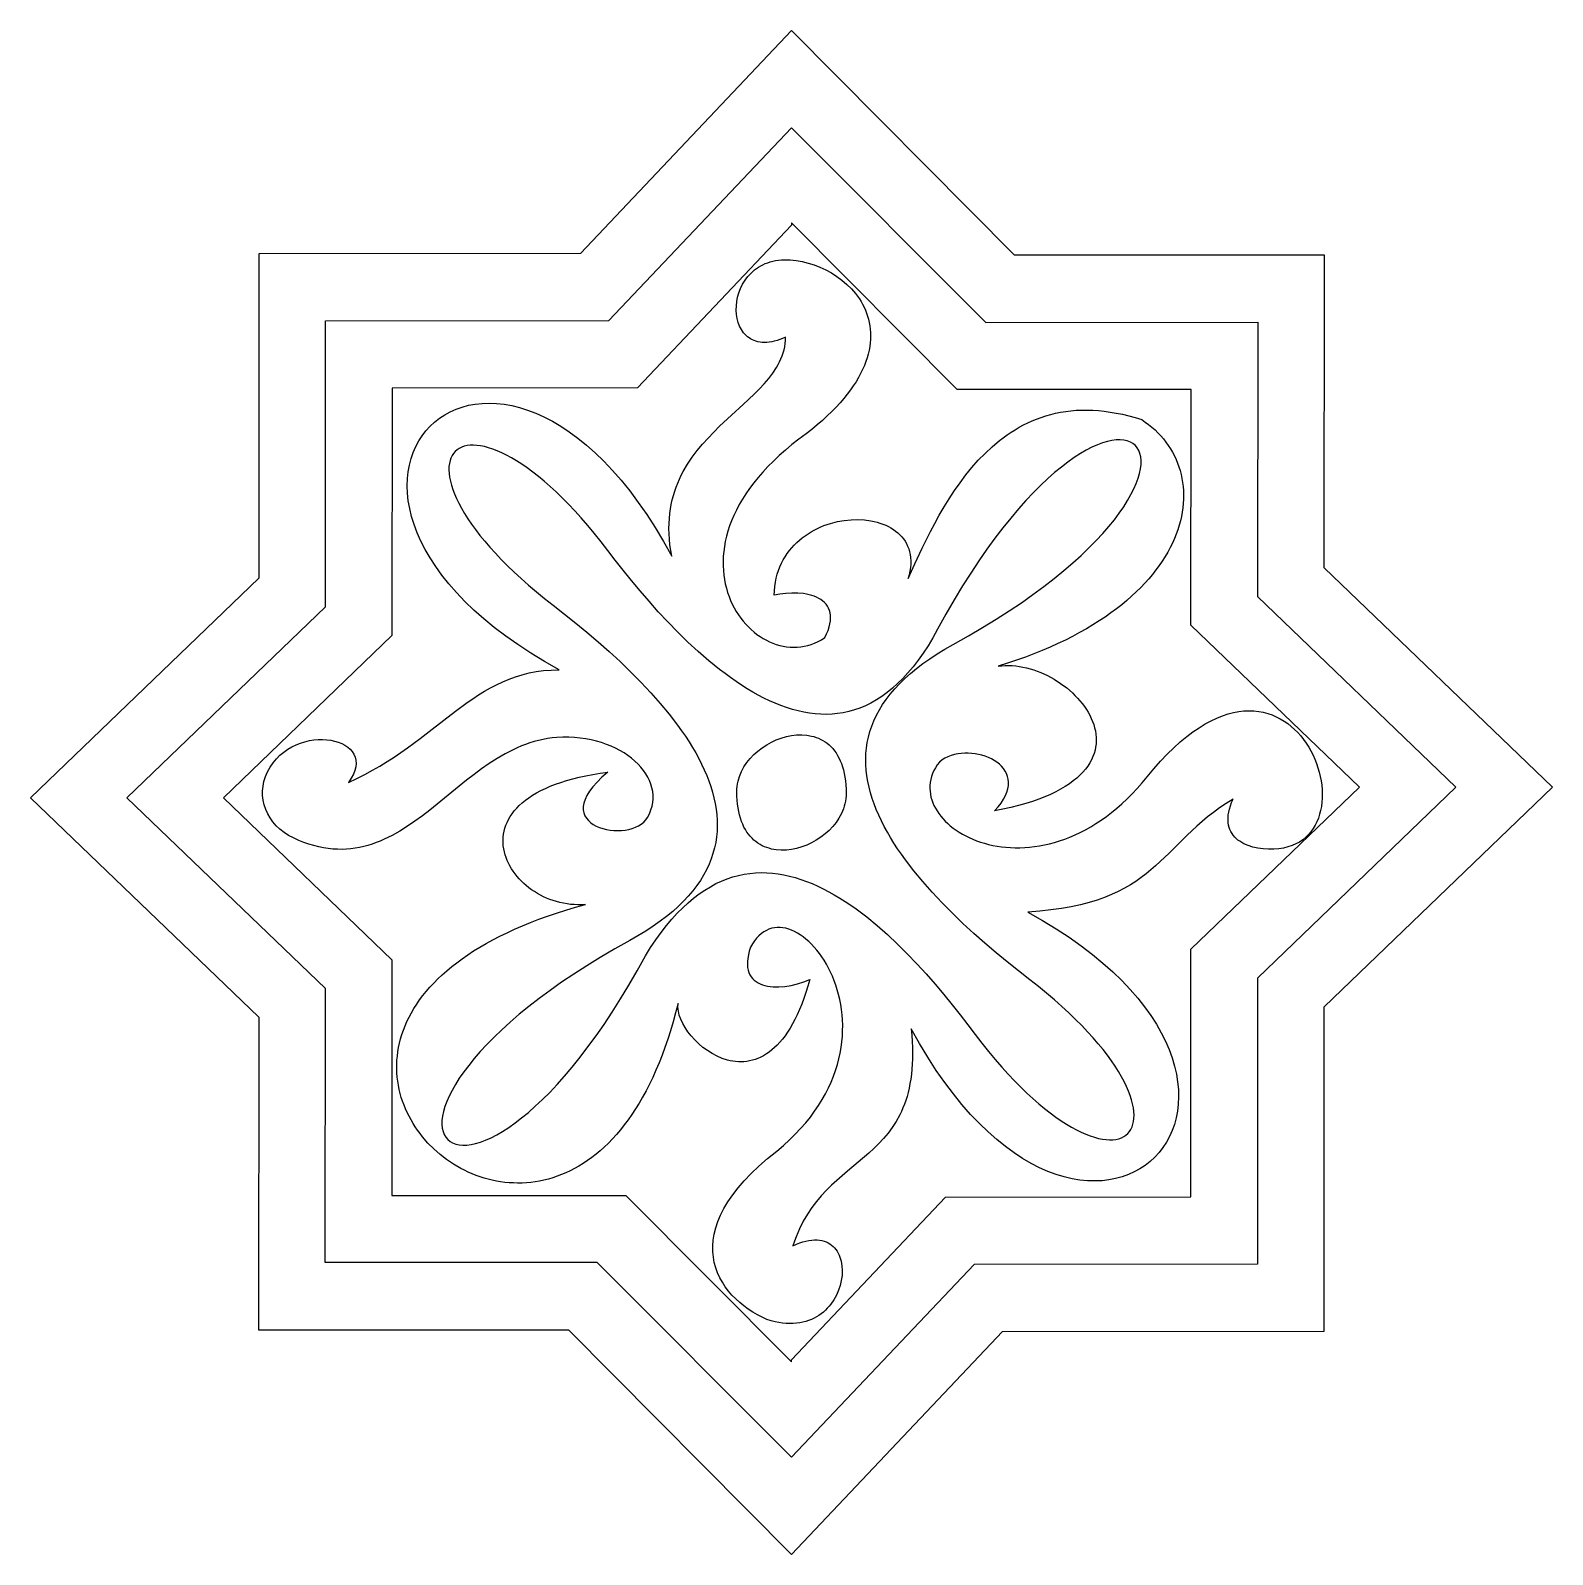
# Model space of a CAD drawing. Extents: x 1153 to 1359, y 576 to 598.
# Drawn here: x 1152.78 to 1174.74, y 575.87 to 597.87 of the extents above; entities that cross this region are included whole.
import ezdxf

# ---------------------------------------------------------------- set-up
doc = ezdxf.new("R2010")
doc.units = 0
doc.layers.add('LAYER_1', color=18, linetype='CONTINUOUS')

msp = doc.modelspace()

# ---------------------------------------------------------------- linework, layer by layer
at = {"layer": 'LAYER_1'}
for points in [[(1152.776, 586.794), (1156.07, 583.625), (1156.068, 579.112), (1160.543, 579.112), (1163.759, 575.869), (1166.805, 579.088), (1171.445, 579.093), (1171.447, 583.774), (1174.741, 586.944), (1171.448, 590.113), (1171.45, 594.626), (1166.975, 594.625), (1163.759, 597.869), (1160.713, 594.65), (1156.073, 594.644), (1156.071, 589.963)], [(1157.032, 584.04), (1154.169, 586.794), (1157.032, 589.548), (1157.034, 593.676), (1161.125, 593.68), (1163.759, 596.464), (1166.563, 593.655), (1170.488, 593.656), (1170.486, 589.698), (1173.348, 586.944), (1170.486, 584.189), (1170.484, 580.062), (1166.393, 580.057), (1163.759, 577.273), (1160.955, 580.082), (1157.03, 580.082)], [(1155.562, 586.794), (1157.993, 584.455), (1157.992, 581.052), (1161.366, 581.052), (1163.759, 578.648), (1163.759, 578.678), (1165.981, 581.026), (1169.523, 581.03), (1169.524, 584.605), (1171.956, 586.944), (1169.524, 589.283), (1169.526, 592.686), (1166.152, 592.685), (1163.759, 595.09), (1163.759, 595.059), (1161.537, 592.711), (1157.995, 592.707), (1157.993, 589.133)], [(1157.365, 587.015), (1157.485, 587.071), (1157.6, 587.129), (1157.711, 587.189), (1157.818, 587.251), (1157.922, 587.315), (1158.023, 587.38), (1158.12, 587.446), (1158.215, 587.513), (1158.398, 587.649), (1158.573, 587.784), (1158.91, 588.045), (1159.076, 588.166), (1159.16, 588.223), (1159.244, 588.278), (1159.329, 588.33), (1159.415, 588.379), (1159.503, 588.425), (1159.592, 588.467), (1159.684, 588.505), (1159.777, 588.539), (1159.874, 588.569), (1159.973, 588.594), (1160.075, 588.613), (1160.181, 588.628), (1160.291, 588.637), (1160.404, 588.64), (1160.194, 588.76), (1159.996, 588.881), (1159.809, 589.003), (1159.634, 589.127), (1159.47, 589.251), (1159.318, 589.377), (1159.176, 589.502), (1159.045, 589.628), (1158.925, 589.754), (1158.815, 589.88), (1158.715, 590.006), (1158.624, 590.13), (1158.544, 590.254), (1158.472, 590.377), (1158.41, 590.499), (1158.357, 590.619), (1158.312, 590.737), (1158.277, 590.854), (1158.249, 590.968), (1158.229, 591.08), (1158.218, 591.189), (1158.213, 591.296), (1158.217, 591.399), (1158.227, 591.499), (1158.245, 591.596), (1158.269, 591.689), (1158.3, 591.778), (1158.337, 591.863), (1158.38, 591.943), (1158.429, 592.019), (1158.484, 592.09), (1158.544, 592.156), (1158.609, 592.216), (1158.68, 592.272), (1158.755, 592.321), (1158.835, 592.365), (1158.919, 592.402), (1159.007, 592.433), (1159.099, 592.458), (1159.195, 592.475), (1159.294, 592.486), (1159.397, 592.489), (1159.502, 592.485), (1159.611, 592.473), (1159.722, 592.453), (1159.835, 592.426), (1159.95, 592.389), (1160.068, 592.344), (1160.187, 592.291), (1160.308, 592.228), (1160.429, 592.156), (1160.552, 592.075), (1160.676, 591.984), (1160.801, 591.883), (1160.925, 591.772), (1161.05, 591.65), (1161.175, 591.518), (1161.3, 591.375), (1161.424, 591.222), (1161.548, 591.057), (1161.67, 590.88), (1161.792, 590.692), (1161.912, 590.492), (1162.03, 590.28), (1162.016, 590.363), (1162.005, 590.445), (1161.997, 590.525), (1161.992, 590.602), (1161.991, 590.678), (1161.992, 590.752), (1161.996, 590.824), (1162.003, 590.894), (1162.012, 590.962), (1162.024, 591.028), (1162.038, 591.093), (1162.055, 591.156), (1162.073, 591.218), (1162.094, 591.278), (1162.117, 591.336), (1162.142, 591.394), (1162.169, 591.449), (1162.197, 591.504), (1162.259, 591.609), (1162.326, 591.709), (1162.399, 591.805), (1162.475, 591.898), (1162.555, 591.986), (1162.637, 592.072), (1162.722, 592.155), (1162.892, 592.314), (1163.061, 592.468), (1163.221, 592.618), (1163.296, 592.694), (1163.366, 592.77), (1163.432, 592.846), (1163.491, 592.924), (1163.543, 593.004), (1163.566, 593.045), (1163.588, 593.086), (1163.607, 593.128), (1163.624, 593.171), (1163.639, 593.214), (1163.651, 593.258), (1163.661, 593.303), (1163.668, 593.349), (1163.673, 593.395), (1163.674, 593.443), (1163.631, 593.424), (1163.59, 593.408), (1163.55, 593.394), (1163.511, 593.384), (1163.473, 593.375), (1163.437, 593.37), (1163.402, 593.366), (1163.368, 593.365), (1163.336, 593.367), (1163.305, 593.37), (1163.275, 593.375), (1163.246, 593.383), (1163.219, 593.392), (1163.194, 593.404), (1163.169, 593.417), (1163.146, 593.431), (1163.125, 593.448), (1163.104, 593.466), (1163.068, 593.506), (1163.036, 593.551), (1163.01, 593.6), (1162.99, 593.654), (1162.975, 593.711), (1162.965, 593.77), (1162.961, 593.831), (1162.963, 593.894), (1162.97, 593.957), (1162.982, 594.021), (1163, 594.083), (1163.024, 594.145), (1163.053, 594.205), (1163.088, 594.262), (1163.128, 594.316), (1163.175, 594.366), (1163.226, 594.412), (1163.284, 594.453), (1163.315, 594.471), (1163.347, 594.488), (1163.381, 594.503), (1163.416, 594.516), (1163.452, 594.528), (1163.49, 594.538), (1163.53, 594.546), (1163.571, 594.552), (1163.613, 594.556), (1163.657, 594.558), (1163.741, 594.556), (1163.826, 594.548), (1163.913, 594.533), (1163.999, 594.512), (1164.085, 594.485), (1164.17, 594.452), (1164.254, 594.413), (1164.335, 594.369), (1164.413, 594.319), (1164.487, 594.264), (1164.558, 594.204), (1164.623, 594.139), (1164.684, 594.07), (1164.738, 593.995), (1164.762, 593.956), (1164.785, 593.916), (1164.806, 593.875), (1164.825, 593.833), (1164.842, 593.79), (1164.858, 593.746), (1164.871, 593.701), (1164.881, 593.654), (1164.89, 593.607), (1164.896, 593.559), (1164.9, 593.51), (1164.901, 593.461), (1164.899, 593.41), (1164.895, 593.358), (1164.888, 593.306), (1164.879, 593.252), (1164.866, 593.198), (1164.85, 593.144), (1164.832, 593.088), (1164.81, 593.032), (1164.785, 592.975), (1164.756, 592.917), (1164.725, 592.858), (1164.69, 592.799), (1164.651, 592.739), (1164.609, 592.679), (1164.563, 592.618), (1164.513, 592.557), (1164.459, 592.494), (1164.402, 592.432), (1164.34, 592.369), (1164.275, 592.305), (1164.205, 592.241), (1164.131, 592.176), (1164.053, 592.111), (1163.97, 592.045), (1163.864, 591.968), (1163.765, 591.89), (1163.67, 591.811), (1163.581, 591.732), (1163.497, 591.653), (1163.419, 591.574), (1163.345, 591.495), (1163.277, 591.416), (1163.213, 591.337), (1163.154, 591.258), (1163.1, 591.18), (1163.05, 591.102), (1163.005, 591.024), (1162.964, 590.946), (1162.927, 590.869), (1162.895, 590.792), (1162.866, 590.716), (1162.842, 590.641), (1162.821, 590.567), (1162.804, 590.493), (1162.791, 590.42), (1162.781, 590.349), (1162.775, 590.278), (1162.772, 590.208), (1162.772, 590.14), (1162.776, 590.073), (1162.782, 590.007), (1162.792, 589.942), (1162.804, 589.879), (1162.819, 589.817), (1162.837, 589.757), (1162.857, 589.699), (1162.88, 589.642), (1162.905, 589.587), (1162.932, 589.534), (1162.961, 589.483), (1162.993, 589.434), (1163.026, 589.387), (1163.061, 589.342), (1163.098, 589.299), (1163.137, 589.258), (1163.177, 589.22), (1163.218, 589.184), (1163.261, 589.151), (1163.305, 589.12), (1163.35, 589.092), (1163.396, 589.066), (1163.443, 589.043), (1163.491, 589.023), (1163.54, 589.006), (1163.589, 588.992), (1163.639, 588.98), (1163.689, 588.972), (1163.739, 588.967), (1163.79, 588.965), (1163.841, 588.967), (1163.892, 588.971), (1163.942, 588.979), (1163.993, 588.991), (1164.043, 589.006), (1164.093, 589.025), (1164.142, 589.047), (1164.191, 589.074), (1164.239, 589.104), (1164.265, 589.158), (1164.287, 589.209), (1164.303, 589.258), (1164.314, 589.305), (1164.321, 589.348), (1164.324, 589.389), (1164.322, 589.428), (1164.317, 589.464), (1164.307, 589.498), (1164.294, 589.529), (1164.278, 589.558), (1164.259, 589.585), (1164.236, 589.61), (1164.211, 589.632), (1164.183, 589.653), (1164.153, 589.671), (1164.121, 589.687), (1164.087, 589.701), (1164.051, 589.714), (1164.013, 589.724), (1163.974, 589.732), (1163.934, 589.739), (1163.85, 589.747), (1163.764, 589.748), (1163.678, 589.743), (1163.592, 589.733), (1163.508, 589.716), (1163.512, 589.781), (1163.518, 589.843), (1163.527, 589.904), (1163.539, 589.963), (1163.554, 590.019), (1163.572, 590.074), (1163.592, 590.127), (1163.615, 590.177), (1163.64, 590.226), (1163.667, 590.273), (1163.697, 590.318), (1163.729, 590.36), (1163.762, 590.401), (1163.798, 590.44), (1163.835, 590.477), (1163.873, 590.512), (1163.913, 590.545), (1163.955, 590.576), (1163.998, 590.605), (1164.042, 590.632), (1164.087, 590.657), (1164.133, 590.68), (1164.18, 590.702), (1164.227, 590.721), (1164.324, 590.754), (1164.422, 590.779), (1164.521, 590.797), (1164.619, 590.807), (1164.717, 590.81), (1164.812, 590.804), (1164.905, 590.792), (1164.95, 590.783), (1164.994, 590.772), (1165.036, 590.759), (1165.078, 590.744), (1165.118, 590.728), (1165.157, 590.709), (1165.193, 590.689), (1165.229, 590.667), (1165.262, 590.643), (1165.294, 590.617), (1165.323, 590.59), (1165.35, 590.56), (1165.375, 590.529), (1165.398, 590.496), (1165.418, 590.461), (1165.435, 590.424), (1165.45, 590.385), (1165.462, 590.345), (1165.471, 590.303), (1165.477, 590.259), (1165.48, 590.213), (1165.48, 590.165), (1165.476, 590.116), (1165.468, 590.065), (1165.458, 590.012), (1165.443, 589.957), (1165.54, 590.171), (1165.646, 590.398), (1165.763, 590.634), (1165.826, 590.753), (1165.892, 590.872), (1165.961, 590.991), (1166.034, 591.109), (1166.111, 591.226), (1166.191, 591.34), (1166.275, 591.452), (1166.363, 591.56), (1166.455, 591.664), (1166.552, 591.764), (1166.653, 591.859), (1166.759, 591.948), (1166.814, 591.99), (1166.87, 592.03), (1166.927, 592.069), (1166.985, 592.106), (1167.045, 592.141), (1167.106, 592.174), (1167.168, 592.205), (1167.232, 592.233), (1167.297, 592.26), (1167.363, 592.284), (1167.431, 592.307), (1167.5, 592.326), (1167.571, 592.343), (1167.643, 592.358), (1167.716, 592.37), (1167.791, 592.379), (1167.867, 592.386), (1167.945, 592.389), (1168.025, 592.39), (1168.106, 592.387), (1168.189, 592.382), (1168.273, 592.373), (1168.359, 592.361), (1168.446, 592.346), (1168.535, 592.328), (1168.626, 592.306), (1168.719, 592.28), (1168.813, 592.251), (1168.864, 592.216), (1168.913, 592.18), (1168.96, 592.142), (1169.005, 592.102), (1169.047, 592.06), (1169.088, 592.017), (1169.126, 591.973), (1169.162, 591.927), (1169.196, 591.88), (1169.228, 591.831), (1169.257, 591.781), (1169.284, 591.73), (1169.308, 591.678), (1169.33, 591.625), (1169.35, 591.57), (1169.367, 591.515), (1169.382, 591.458), (1169.394, 591.401), (1169.403, 591.343), (1169.411, 591.284), (1169.415, 591.224), (1169.417, 591.164), (1169.416, 591.103), (1169.413, 591.041), (1169.406, 590.979), (1169.397, 590.916), (1169.386, 590.853), (1169.371, 590.79), (1169.354, 590.726), (1169.334, 590.662), (1169.31, 590.597), (1169.284, 590.533), (1169.255, 590.468), (1169.223, 590.403), (1169.189, 590.339), (1169.151, 590.274), (1169.11, 590.21), (1169.065, 590.145), (1169.018, 590.081), (1168.968, 590.017), (1168.914, 589.953), (1168.858, 589.89), (1168.798, 589.827), (1168.734, 589.765), (1168.668, 589.703), (1168.598, 589.641), (1168.525, 589.58), (1168.448, 589.52), (1168.369, 589.461), (1168.285, 589.402), (1168.198, 589.345), (1168.108, 589.288), (1168.014, 589.232), (1167.917, 589.177), (1167.816, 589.123), (1167.711, 589.07), (1167.603, 589.018), (1167.492, 588.968), (1167.376, 588.918), (1167.257, 588.87), (1167.134, 588.824), (1167.007, 588.778), (1166.877, 588.735), (1166.742, 588.692), (1166.792, 588.698), (1166.842, 588.702), (1166.893, 588.702), (1166.944, 588.701), (1166.996, 588.696), (1167.047, 588.689), (1167.099, 588.68), (1167.151, 588.669), (1167.202, 588.655), (1167.254, 588.639), (1167.305, 588.621), (1167.355, 588.601), (1167.454, 588.556), (1167.55, 588.503), (1167.643, 588.444), (1167.73, 588.378), (1167.812, 588.308), (1167.85, 588.271), (1167.887, 588.232), (1167.921, 588.193), (1167.954, 588.153), (1167.985, 588.111), (1168.014, 588.069), (1168.04, 588.026), (1168.064, 587.983), (1168.085, 587.939), (1168.104, 587.894), (1168.12, 587.849), (1168.134, 587.803), (1168.144, 587.757), (1168.151, 587.711), (1168.155, 587.664), (1168.156, 587.618), (1168.154, 587.571), (1168.148, 587.525), (1168.139, 587.478), (1168.126, 587.432), (1168.109, 587.386), (1168.088, 587.34), (1168.063, 587.295), (1168.034, 587.25), (1168.001, 587.206), (1167.964, 587.162), (1167.922, 587.119), (1167.875, 587.076), (1167.824, 587.035), (1167.769, 586.994), (1167.708, 586.955), (1167.642, 586.916), (1167.572, 586.879), (1167.496, 586.842), (1167.415, 586.807), (1167.328, 586.774), (1167.236, 586.741), (1167.139, 586.711), (1167.035, 586.681), (1166.926, 586.654), (1166.811, 586.628), (1166.69, 586.603), (1166.741, 586.661), (1166.784, 586.716), (1166.82, 586.771), (1166.848, 586.823), (1166.868, 586.874), (1166.882, 586.924), (1166.89, 586.971), (1166.891, 587.017), (1166.887, 587.06), (1166.877, 587.102), (1166.862, 587.141), (1166.843, 587.179), (1166.819, 587.214), (1166.79, 587.247), (1166.759, 587.277), (1166.723, 587.305), (1166.685, 587.331), (1166.644, 587.354), (1166.6, 587.374), (1166.555, 587.392), (1166.508, 587.407), (1166.459, 587.418), (1166.41, 587.427), (1166.359, 587.433), (1166.309, 587.436), (1166.258, 587.436), (1166.208, 587.433), (1166.158, 587.426), (1166.109, 587.416), (1166.062, 587.402), (1166.017, 587.385), (1165.973, 587.365), (1165.932, 587.339), (1165.895, 587.307), (1165.863, 587.27), (1165.835, 587.227), (1165.813, 587.185), (1165.795, 587.143), (1165.78, 587.1), (1165.769, 587.058), (1165.761, 587.015), (1165.757, 586.972), (1165.756, 586.93), (1165.758, 586.887), (1165.763, 586.845), (1165.772, 586.803), (1165.783, 586.762), (1165.798, 586.721), (1165.815, 586.681), (1165.836, 586.641), (1165.859, 586.602), (1165.885, 586.564), (1165.913, 586.527), (1165.944, 586.491), (1165.977, 586.455), (1166.013, 586.421), (1166.051, 586.388), (1166.091, 586.356), (1166.134, 586.325), (1166.179, 586.296), (1166.225, 586.268), (1166.274, 586.242), (1166.325, 586.217), (1166.377, 586.194), (1166.431, 586.173), (1166.487, 586.153), (1166.545, 586.136), (1166.604, 586.12), (1166.664, 586.106), (1166.726, 586.095), (1166.789, 586.086), (1166.854, 586.078), (1166.92, 586.074), (1166.987, 586.071), (1167.055, 586.071), (1167.124, 586.074), (1167.193, 586.079), (1167.264, 586.087), (1167.336, 586.098), (1167.408, 586.112), (1167.481, 586.128), (1167.554, 586.148), (1167.628, 586.17), (1167.702, 586.196), (1167.777, 586.225), (1167.852, 586.257), (1167.927, 586.292), (1168.002, 586.331), (1168.077, 586.374), (1168.153, 586.42), (1168.228, 586.47), (1168.303, 586.523), (1168.378, 586.58), (1168.453, 586.641), (1168.527, 586.706), (1168.601, 586.775), (1168.674, 586.848), (1168.747, 586.926), (1168.819, 587.007), (1168.89, 587.093), (1168.989, 587.211), (1169.086, 587.321), (1169.182, 587.422), (1169.277, 587.514), (1169.37, 587.599), (1169.462, 587.675), (1169.552, 587.743), (1169.641, 587.804), (1169.728, 587.858), (1169.813, 587.904), (1169.897, 587.944), (1169.979, 587.977), (1170.06, 588.003), (1170.138, 588.024), (1170.215, 588.038), (1170.289, 588.046), (1170.362, 588.049), (1170.433, 588.047), (1170.502, 588.04), (1170.568, 588.027), (1170.633, 588.01), (1170.695, 587.989), (1170.755, 587.963), (1170.813, 587.934), (1170.869, 587.9), (1170.922, 587.864), (1170.972, 587.823), (1171.02, 587.78), (1171.066, 587.734), (1171.109, 587.685), (1171.15, 587.634), (1171.188, 587.581), (1171.223, 587.525), (1171.255, 587.468), (1171.285, 587.409), (1171.312, 587.35), (1171.335, 587.289), (1171.356, 587.227), (1171.374, 587.164), (1171.389, 587.101), (1171.401, 587.038), (1171.41, 586.975), (1171.416, 586.912), (1171.418, 586.85), (1171.417, 586.789), (1171.413, 586.728), (1171.406, 586.668), (1171.395, 586.61), (1171.381, 586.554), (1171.363, 586.499), (1171.341, 586.447), (1171.317, 586.396), (1171.288, 586.348), (1171.256, 586.303), (1171.22, 586.261), (1171.18, 586.222), (1171.137, 586.186), (1171.089, 586.154), (1171.038, 586.126), (1170.983, 586.102), (1170.924, 586.082), (1170.86, 586.067), (1170.793, 586.056), (1170.722, 586.051), (1170.644, 586.05), (1170.566, 586.054), (1170.491, 586.065), (1170.419, 586.081), (1170.35, 586.102), (1170.287, 586.13), (1170.257, 586.146), (1170.229, 586.164), (1170.202, 586.183), (1170.178, 586.204), (1170.155, 586.226), (1170.135, 586.251), (1170.116, 586.276), (1170.1, 586.304), (1170.087, 586.333), (1170.076, 586.364), (1170.067, 586.396), (1170.062, 586.431), (1170.059, 586.467), (1170.059, 586.505), (1170.063, 586.545), (1170.07, 586.586), (1170.08, 586.63), (1170.094, 586.675), (1170.111, 586.722), (1170.132, 586.771), (1170.031, 586.708), (1169.937, 586.645), (1169.848, 586.581), (1169.764, 586.516), (1169.684, 586.45), (1169.609, 586.385), (1169.468, 586.253), (1169.207, 585.995), (1169.079, 585.871), (1169.014, 585.811), (1168.947, 585.752), (1168.877, 585.695), (1168.805, 585.64), (1168.729, 585.586), (1168.649, 585.535), (1168.564, 585.486), (1168.475, 585.439), (1168.379, 585.395), (1168.277, 585.354), (1168.169, 585.315), (1168.053, 585.28), (1167.929, 585.248), (1167.796, 585.219), (1167.655, 585.194), (1167.503, 585.173), (1167.342, 585.156), (1167.169, 585.143), (1167.379, 585.023), (1167.578, 584.902), (1167.764, 584.779), (1167.939, 584.656), (1168.102, 584.531), (1168.254, 584.405), (1168.395, 584.279), (1168.526, 584.153), (1168.646, 584.026), (1168.755, 583.9), (1168.855, 583.774), (1168.944, 583.648), (1169.024, 583.524), (1169.094, 583.4), (1169.156, 583.278), (1169.208, 583.157), (1169.251, 583.037), (1169.286, 582.92), (1169.313, 582.805), (1169.331, 582.692), (1169.342, 582.582), (1169.345, 582.475), (1169.34, 582.37), (1169.329, 582.269), (1169.31, 582.172), (1169.284, 582.078), (1169.252, 581.988), (1169.214, 581.902), (1169.169, 581.82), (1169.119, 581.743), (1169.063, 581.671), (1169.002, 581.604), (1168.935, 581.543), (1168.863, 581.486), (1168.787, 581.436), (1168.706, 581.391), (1168.62, 581.353), (1168.531, 581.321), (1168.437, 581.295), (1168.34, 581.277), (1168.24, 581.265), (1168.136, 581.261), (1168.029, 581.264), (1167.92, 581.275), (1167.808, 581.294), (1167.694, 581.321), (1167.577, 581.356), (1167.459, 581.4), (1167.339, 581.453), (1167.217, 581.515), (1167.094, 581.586), (1166.971, 581.667), (1166.846, 581.757), (1166.721, 581.858), (1166.595, 581.968), (1166.47, 582.089), (1166.344, 582.221), (1166.219, 582.363), (1166.095, 582.517), (1165.971, 582.681), (1165.848, 582.858), (1165.726, 583.046), (1165.606, 583.246), (1165.487, 583.458), (1165.496, 583.365), (1165.501, 583.275), (1165.505, 583.189), (1165.506, 583.105), (1165.505, 583.025), (1165.502, 582.948), (1165.497, 582.873), (1165.489, 582.801), (1165.48, 582.732), (1165.469, 582.666), (1165.456, 582.601), (1165.442, 582.54), (1165.426, 582.48), (1165.408, 582.423), (1165.388, 582.368), (1165.367, 582.315), (1165.345, 582.264), (1165.321, 582.214), (1165.269, 582.121), (1165.213, 582.033), (1165.152, 581.951), (1165.087, 581.874), (1165.019, 581.801), (1164.948, 581.731), (1164.875, 581.663), (1164.723, 581.533), (1164.568, 581.404), (1164.413, 581.27), (1164.336, 581.2), (1164.262, 581.126), (1164.189, 581.048), (1164.119, 580.965), (1164.052, 580.877), (1163.988, 580.782), (1163.929, 580.681), (1163.874, 580.571), (1163.848, 580.513), (1163.824, 580.453), (1163.801, 580.391), (1163.779, 580.326), (1163.829, 580.348), (1163.877, 580.367), (1163.924, 580.382), (1163.968, 580.393), (1164.011, 580.402), (1164.051, 580.407), (1164.09, 580.41), (1164.127, 580.409), (1164.163, 580.406), (1164.196, 580.4), (1164.228, 580.392), (1164.258, 580.381), (1164.286, 580.367), (1164.312, 580.352), (1164.336, 580.335), (1164.359, 580.315), (1164.379, 580.294), (1164.398, 580.27), (1164.416, 580.246), (1164.431, 580.219), (1164.445, 580.192), (1164.457, 580.163), (1164.467, 580.132), (1164.475, 580.101), (1164.486, 580.036), (1164.491, 579.967), (1164.488, 579.897), (1164.478, 579.825), (1164.462, 579.754), (1164.438, 579.683), (1164.408, 579.613), (1164.371, 579.546), (1164.327, 579.482), (1164.302, 579.452), (1164.276, 579.423), (1164.248, 579.395), (1164.219, 579.369), (1164.188, 579.344), (1164.155, 579.32), (1164.12, 579.299), (1164.084, 579.279), (1164.046, 579.261), (1164.006, 579.246), (1163.965, 579.232), (1163.923, 579.221), (1163.878, 579.213), (1163.832, 579.207), (1163.784, 579.203), (1163.735, 579.202), (1163.684, 579.205), (1163.631, 579.21), (1163.577, 579.218), (1163.521, 579.229), (1163.464, 579.244), (1163.405, 579.263), (1163.335, 579.295), (1163.267, 579.33), (1163.2, 579.369), (1163.135, 579.412), (1163.072, 579.457), (1163.012, 579.506), (1162.954, 579.559), (1162.9, 579.614), (1162.85, 579.672), (1162.804, 579.734), (1162.762, 579.798), (1162.724, 579.865), (1162.692, 579.935), (1162.666, 580.007), (1162.645, 580.082), (1162.631, 580.16), (1162.623, 580.24), (1162.622, 580.323), (1162.628, 580.408), (1162.643, 580.495), (1162.665, 580.584), (1162.696, 580.676), (1162.735, 580.769), (1162.784, 580.865), (1162.842, 580.962), (1162.91, 581.061), (1162.989, 581.163), (1163.078, 581.265), (1163.178, 581.37), (1163.289, 581.476), (1163.413, 581.583), (1163.548, 581.692), (1163.642, 581.772), (1163.731, 581.853), (1163.814, 581.935), (1163.891, 582.017), (1163.964, 582.1), (1164.031, 582.183), (1164.093, 582.267), (1164.15, 582.351), (1164.202, 582.436), (1164.25, 582.52), (1164.293, 582.605), (1164.331, 582.689), (1164.365, 582.773), (1164.395, 582.857), (1164.421, 582.941), (1164.443, 583.024), (1164.461, 583.107), (1164.475, 583.188), (1164.486, 583.27), (1164.493, 583.35), (1164.497, 583.43), (1164.498, 583.508), (1164.495, 583.585), (1164.489, 583.661), (1164.481, 583.736), (1164.469, 583.81), (1164.455, 583.882), (1164.439, 583.952), (1164.42, 584.021), (1164.399, 584.087), (1164.375, 584.152), (1164.35, 584.216), (1164.323, 584.277), (1164.293, 584.335), (1164.262, 584.392), (1164.23, 584.446), (1164.196, 584.498), (1164.161, 584.547), (1164.124, 584.594), (1164.087, 584.638), (1164.048, 584.679), (1164.009, 584.718), (1163.968, 584.753), (1163.928, 584.785), (1163.886, 584.814), (1163.845, 584.84), (1163.803, 584.862), (1163.761, 584.881), (1163.719, 584.896), (1163.677, 584.908), (1163.635, 584.916), (1163.594, 584.92), (1163.553, 584.92), (1163.512, 584.916), (1163.473, 584.908), (1163.434, 584.895), (1163.396, 584.879), (1163.359, 584.858), (1163.324, 584.832), (1163.289, 584.802), (1163.256, 584.767), (1163.225, 584.728), (1163.195, 584.683), (1163.168, 584.634), (1163.149, 584.577), (1163.136, 584.524), (1163.127, 584.474), (1163.122, 584.427), (1163.122, 584.383), (1163.125, 584.342), (1163.133, 584.305), (1163.144, 584.27), (1163.158, 584.238), (1163.176, 584.21), (1163.197, 584.183), (1163.221, 584.16), (1163.247, 584.139), (1163.276, 584.121), (1163.307, 584.105), (1163.341, 584.092), (1163.376, 584.082), (1163.414, 584.073), (1163.453, 584.067), (1163.493, 584.063), (1163.535, 584.062), (1163.577, 584.062), (1163.665, 584.069), (1163.755, 584.083), (1163.845, 584.105), (1163.935, 584.134), (1164.022, 584.169), (1163.995, 584.072), (1163.966, 583.981), (1163.936, 583.894), (1163.906, 583.812), (1163.874, 583.735), (1163.842, 583.661), (1163.808, 583.592), (1163.774, 583.528), (1163.739, 583.467), (1163.703, 583.411), (1163.666, 583.358), (1163.629, 583.31), (1163.591, 583.265), (1163.553, 583.223), (1163.514, 583.186), (1163.475, 583.152), (1163.436, 583.121), (1163.396, 583.094), (1163.356, 583.069), (1163.316, 583.048), (1163.275, 583.03), (1163.235, 583.015), (1163.194, 583.003), (1163.153, 582.993), (1163.113, 582.986), (1163.072, 582.982), (1163.032, 582.98), (1162.992, 582.981), (1162.952, 582.984), (1162.912, 582.989), (1162.873, 582.996), (1162.834, 583.006), (1162.758, 583.03), (1162.684, 583.061), (1162.613, 583.099), (1162.545, 583.142), (1162.48, 583.189), (1162.42, 583.241), (1162.363, 583.296), (1162.312, 583.354), (1162.265, 583.414), (1162.225, 583.475), (1162.19, 583.536), (1162.161, 583.596), (1162.14, 583.656), (1162.126, 583.714), (1162.119, 583.769), (1162.119, 583.796), (1162.121, 583.821), (1162.086, 583.687), (1162.05, 583.557), (1162.013, 583.43), (1161.974, 583.308), (1161.933, 583.19), (1161.891, 583.076), (1161.848, 582.966), (1161.803, 582.859), (1161.756, 582.757), (1161.709, 582.658), (1161.66, 582.563), (1161.61, 582.472), (1161.559, 582.384), (1161.507, 582.3), (1161.454, 582.219), (1161.4, 582.142), (1161.345, 582.069), (1161.289, 581.998), (1161.232, 581.932), (1161.175, 581.868), (1161.116, 581.808), (1161.057, 581.751), (1160.998, 581.698), (1160.938, 581.647), (1160.877, 581.6), (1160.816, 581.556), (1160.754, 581.514), (1160.692, 581.476), (1160.629, 581.441), (1160.566, 581.408), (1160.503, 581.379), (1160.44, 581.352), (1160.377, 581.328), (1160.313, 581.307), (1160.25, 581.288), (1160.186, 581.273), (1160.123, 581.259), (1160.059, 581.249), (1159.996, 581.24), (1159.933, 581.235), (1159.87, 581.231), (1159.807, 581.23), (1159.745, 581.232), (1159.683, 581.235), (1159.621, 581.241), (1159.56, 581.249), (1159.5, 581.26), (1159.44, 581.272), (1159.381, 581.287), (1159.322, 581.303), (1159.264, 581.322), (1159.207, 581.342), (1159.15, 581.364), (1159.095, 581.389), (1159.04, 581.415), (1158.987, 581.442), (1158.882, 581.503), (1158.782, 581.57), (1158.687, 581.644), (1158.598, 581.723), (1158.513, 581.808), (1158.435, 581.898), (1158.398, 581.944), (1158.363, 581.992), (1158.33, 582.041), (1158.298, 582.091), (1158.268, 582.142), (1158.24, 582.195), (1158.214, 582.248), (1158.189, 582.302), (1158.167, 582.356), (1158.147, 582.412), (1158.128, 582.468), (1158.112, 582.525), (1158.098, 582.583), (1158.087, 582.642), (1158.077, 582.7), (1158.07, 582.76), (1158.065, 582.82), (1158.063, 582.88), (1158.063, 582.941), (1158.065, 583.003), (1158.071, 583.064), (1158.078, 583.126), (1158.089, 583.188), (1158.102, 583.25), (1158.118, 583.313), (1158.136, 583.375), (1158.158, 583.438), (1158.182, 583.501), (1158.21, 583.563), (1158.24, 583.626), (1158.273, 583.688), (1158.31, 583.75), (1158.35, 583.812), (1158.392, 583.874), (1158.438, 583.936), (1158.488, 583.997), (1158.54, 584.058), (1158.596, 584.118), (1158.656, 584.178), (1158.719, 584.237), (1158.785, 584.296), (1158.855, 584.355), (1158.929, 584.412), (1159.007, 584.469), (1159.088, 584.525), (1159.172, 584.581), (1159.261, 584.636), (1159.354, 584.689), (1159.45, 584.742), (1159.551, 584.794), (1159.655, 584.845), (1159.763, 584.895), (1159.876, 584.944), (1159.993, 584.992), (1160.114, 585.038), (1160.239, 585.084), (1160.369, 585.128), (1160.502, 585.171), (1160.641, 585.212), (1160.784, 585.252), (1160.73, 585.249), (1160.677, 585.248), (1160.624, 585.25), (1160.571, 585.254), (1160.52, 585.26), (1160.469, 585.269), (1160.418, 585.28), (1160.369, 585.293), (1160.32, 585.308), (1160.272, 585.325), (1160.225, 585.344), (1160.18, 585.365), (1160.135, 585.387), (1160.092, 585.412), (1160.05, 585.438), (1160.009, 585.465), (1159.97, 585.494), (1159.932, 585.524), (1159.896, 585.556), (1159.862, 585.589), (1159.829, 585.623), (1159.798, 585.658), (1159.77, 585.694), (1159.743, 585.731), (1159.718, 585.769), (1159.695, 585.808), (1159.674, 585.848), (1159.656, 585.888), (1159.64, 585.929), (1159.626, 585.97), (1159.615, 586.012), (1159.606, 586.054), (1159.6, 586.097), (1159.597, 586.139), (1159.596, 586.182), (1159.598, 586.225), (1159.604, 586.268), (1159.612, 586.311), (1159.623, 586.353), (1159.637, 586.396), (1159.655, 586.438), (1159.676, 586.48), (1159.7, 586.522), (1159.727, 586.562), (1159.758, 586.603), (1159.793, 586.642), (1159.831, 586.681), (1159.873, 586.72), (1159.919, 586.757), (1159.969, 586.793), (1160.022, 586.829), (1160.08, 586.863), (1160.141, 586.896), (1160.207, 586.928), (1160.277, 586.958), (1160.351, 586.987), (1160.43, 587.015), (1160.513, 587.041), (1160.601, 587.066), (1160.693, 587.089), (1160.79, 587.11), (1160.892, 587.129), (1160.998, 587.147), (1161.109, 587.162), (1161.024, 587.089), (1160.952, 587.018), (1160.892, 586.951), (1160.843, 586.888), (1160.806, 586.827), (1160.779, 586.77), (1160.762, 586.716), (1160.756, 586.69), (1160.753, 586.665), (1160.752, 586.641), (1160.754, 586.618), (1160.757, 586.596), (1160.762, 586.574), (1160.777, 586.534), (1160.799, 586.496), (1160.827, 586.463), (1160.861, 586.433), (1160.899, 586.406), (1160.942, 586.383), (1160.988, 586.363), (1161.037, 586.347), (1161.088, 586.334), (1161.141, 586.326), (1161.195, 586.32), (1161.249, 586.319), (1161.304, 586.321), (1161.357, 586.327), (1161.409, 586.336), (1161.459, 586.35), (1161.507, 586.367), (1161.551, 586.388), (1161.591, 586.412), (1161.627, 586.441), (1161.658, 586.474), (1161.683, 586.51), (1161.71, 586.563), (1161.731, 586.617), (1161.747, 586.67), (1161.757, 586.724), (1161.762, 586.778), (1161.761, 586.832), (1161.756, 586.885), (1161.745, 586.937), (1161.73, 586.989), (1161.71, 587.04), (1161.685, 587.091), (1161.656, 587.14), (1161.623, 587.187), (1161.585, 587.234), (1161.544, 587.279), (1161.499, 587.322), (1161.45, 587.363), (1161.398, 587.403), (1161.342, 587.44), (1161.283, 587.475), (1161.221, 587.507), (1161.155, 587.537), (1161.087, 587.564), (1161.017, 587.589), (1160.944, 587.61), (1160.868, 587.628), (1160.79, 587.643), (1160.71, 587.654), (1160.628, 587.662), (1160.544, 587.666), (1160.459, 587.666), (1160.371, 587.662), (1160.304, 587.656), (1160.238, 587.647), (1160.173, 587.635), (1160.109, 587.621), (1160.046, 587.604), (1159.984, 587.585), (1159.922, 587.563), (1159.861, 587.54), (1159.801, 587.514), (1159.742, 587.487), (1159.625, 587.426), (1159.51, 587.359), (1159.398, 587.287), (1159.287, 587.21), (1159.178, 587.129), (1159.07, 587.046), (1158.963, 586.96), (1158.751, 586.786), (1158.538, 586.616), (1158.432, 586.534), (1158.324, 586.455), (1158.216, 586.381), (1158.106, 586.312), (1157.994, 586.249), (1157.88, 586.193), (1157.823, 586.168), (1157.764, 586.145), (1157.705, 586.124), (1157.646, 586.105), (1157.586, 586.089), (1157.525, 586.075), (1157.463, 586.064), (1157.4, 586.056), (1157.337, 586.051), (1157.273, 586.048), (1157.208, 586.049), (1157.141, 586.053), (1157.074, 586.06), (1157.006, 586.07), (1156.937, 586.084), (1156.866, 586.102), (1156.795, 586.124), (1156.722, 586.149), (1156.648, 586.178), (1156.573, 586.212), (1156.502, 586.249), (1156.437, 586.291), (1156.377, 586.337), (1156.323, 586.388), (1156.276, 586.443), (1156.235, 586.501), (1156.2, 586.561), (1156.171, 586.624), (1156.149, 586.689), (1156.134, 586.756), (1156.127, 586.824), (1156.126, 586.892), (1156.132, 586.961), (1156.146, 587.029), (1156.167, 587.098), (1156.197, 587.165), (1156.235, 587.234), (1156.278, 587.297), (1156.326, 587.355), (1156.377, 587.406), (1156.432, 587.452), (1156.489, 587.493), (1156.549, 587.528), (1156.61, 587.558), (1156.673, 587.583), (1156.737, 587.602), (1156.801, 587.617), (1156.865, 587.627), (1156.928, 587.633), (1156.99, 587.634), (1157.051, 587.63), (1157.11, 587.623), (1157.166, 587.611), (1157.219, 587.595), (1157.268, 587.575), (1157.313, 587.551), (1157.354, 587.524), (1157.39, 587.493), (1157.42, 587.459), (1157.445, 587.421), (1157.463, 587.38), (1157.473, 587.336), (1157.477, 587.289), (1157.472, 587.24), (1157.459, 587.187), (1157.437, 587.132), (1157.406, 587.075)], [(1161.424, 584.731), (1161.207, 584.61), (1161, 584.488), (1160.804, 584.368), (1160.618, 584.248), (1160.441, 584.129), (1160.274, 584.011), (1160.117, 583.895), (1159.969, 583.78), (1159.83, 583.667), (1159.7, 583.555), (1159.579, 583.445), (1159.466, 583.337), (1159.362, 583.232), (1159.267, 583.129), (1159.179, 583.028), (1159.1, 582.93), (1159.029, 582.835), (1158.965, 582.743), (1158.909, 582.654), (1158.86, 582.569), (1158.819, 582.487), (1158.785, 582.408), (1158.757, 582.334), (1158.737, 582.263), (1158.723, 582.197), (1158.715, 582.134), (1158.714, 582.077), (1158.719, 582.023), (1158.73, 581.975), (1158.747, 581.931), (1158.769, 581.893), (1158.797, 581.86), (1158.831, 581.832), (1158.869, 581.81), (1158.913, 581.793), (1158.961, 581.783), (1159.014, 581.778), (1159.072, 581.78), (1159.134, 581.787), (1159.2, 581.802), (1159.271, 581.823), (1159.345, 581.851), (1159.423, 581.886), (1159.505, 581.928), (1159.59, 581.977), (1159.678, 582.034), (1159.77, 582.098), (1159.864, 582.17), (1159.962, 582.25), (1160.062, 582.339), (1160.164, 582.435), (1160.269, 582.54), (1160.376, 582.653), (1160.485, 582.775), (1160.596, 582.906), (1160.708, 583.046), (1160.822, 583.196), (1160.938, 583.354), (1161.055, 583.522), (1161.172, 583.7), (1161.291, 583.888), (1161.41, 584.086), (1161.53, 584.293), (1161.651, 584.511), (1161.726, 584.631), (1161.801, 584.744), (1161.878, 584.85), (1161.955, 584.948), (1162.032, 585.041), (1162.11, 585.126), (1162.189, 585.205), (1162.268, 585.278), (1162.347, 585.345), (1162.427, 585.406), (1162.507, 585.46), (1162.588, 585.509), (1162.669, 585.553), (1162.75, 585.59), (1162.831, 585.623), (1162.913, 585.65), (1162.994, 585.672), (1163.076, 585.689), (1163.158, 585.701), (1163.24, 585.709), (1163.322, 585.712), (1163.404, 585.71), (1163.486, 585.705), (1163.568, 585.694), (1163.65, 585.68), (1163.732, 585.662), (1163.814, 585.641), (1163.895, 585.615), (1163.976, 585.586), (1164.057, 585.554), (1164.138, 585.518), (1164.218, 585.479), (1164.298, 585.437), (1164.377, 585.393), (1164.456, 585.345), (1164.535, 585.295), (1164.613, 585.243), (1164.691, 585.188), (1164.768, 585.131), (1164.844, 585.072), (1164.995, 584.948), (1165.143, 584.817), (1165.288, 584.681), (1165.43, 584.54), (1165.568, 584.396), (1165.702, 584.249), (1165.832, 584.1), (1165.958, 583.952), (1166.079, 583.804), (1166.195, 583.657), (1166.305, 583.514), (1166.411, 583.374), (1166.508, 583.248), (1166.604, 583.128), (1166.7, 583.014), (1166.794, 582.905), (1166.886, 582.803), (1166.978, 582.706), (1167.068, 582.615), (1167.156, 582.53), (1167.243, 582.45), (1167.328, 582.376), (1167.412, 582.307), (1167.493, 582.243), (1167.573, 582.184), (1167.65, 582.131), (1167.726, 582.082), (1167.799, 582.038), (1167.87, 582), (1167.939, 581.966), (1168.005, 581.936), (1168.069, 581.912), (1168.13, 581.892), (1168.189, 581.876), (1168.245, 581.865), (1168.298, 581.858), (1168.348, 581.855), (1168.395, 581.856), (1168.44, 581.862), (1168.481, 581.871), (1168.519, 581.884), (1168.553, 581.901), (1168.584, 581.922), (1168.612, 581.946), (1168.636, 581.974), (1168.657, 582.006), (1168.674, 582.041), (1168.687, 582.079), (1168.696, 582.12), (1168.701, 582.165), (1168.703, 582.212), (1168.7, 582.263), (1168.693, 582.317), (1168.682, 582.373), (1168.666, 582.432), (1168.646, 582.494), (1168.622, 582.558), (1168.593, 582.625), (1168.559, 582.695), (1168.521, 582.766), (1168.478, 582.84), (1168.429, 582.916), (1168.376, 582.995), (1168.318, 583.075), (1168.255, 583.157), (1168.186, 583.241), (1168.113, 583.327), (1168.033, 583.414), (1167.949, 583.504), (1167.858, 583.594), (1167.763, 583.686), (1167.661, 583.78), (1167.554, 583.875), (1167.441, 583.971), (1167.322, 584.068), (1167.196, 584.166), (1167.035, 584.292), (1166.873, 584.422), (1166.711, 584.556), (1166.549, 584.694), (1166.39, 584.835), (1166.233, 584.979), (1166.081, 585.127), (1165.932, 585.276), (1165.789, 585.429), (1165.653, 585.583), (1165.523, 585.739), (1165.402, 585.897), (1165.345, 585.977), (1165.29, 586.057), (1165.238, 586.137), (1165.188, 586.217), (1165.142, 586.298), (1165.097, 586.378), (1165.056, 586.459), (1165.018, 586.54), (1164.983, 586.621), (1164.952, 586.703), (1164.923, 586.784), (1164.899, 586.865), (1164.878, 586.946), (1164.86, 587.027), (1164.847, 587.108), (1164.837, 587.189), (1164.832, 587.27), (1164.831, 587.35), (1164.834, 587.43), (1164.841, 587.51), (1164.853, 587.59), (1164.87, 587.669), (1164.891, 587.748), (1164.918, 587.827), (1164.949, 587.905), (1164.985, 587.983), (1165.027, 588.06), (1165.074, 588.137), (1165.126, 588.213), (1165.184, 588.289), (1165.248, 588.364), (1165.317, 588.438), (1165.393, 588.512), (1165.474, 588.585), (1165.561, 588.657), (1165.655, 588.729), (1165.755, 588.799), (1165.861, 588.869), (1165.974, 588.938), (1166.094, 589.006), (1166.311, 589.128), (1166.517, 589.249), (1166.714, 589.37), (1166.9, 589.489), (1167.077, 589.608), (1167.244, 589.726), (1167.401, 589.842), (1167.549, 589.957), (1167.688, 590.071), (1167.818, 590.183), (1167.939, 590.292), (1168.052, 590.4), (1168.156, 590.506), (1168.251, 590.609), (1168.338, 590.709), (1168.418, 590.807), (1168.489, 590.902), (1168.553, 590.994), (1168.609, 591.083), (1168.658, 591.169), (1168.699, 591.251), (1168.733, 591.329), (1168.761, 591.404), (1168.781, 591.474), (1168.795, 591.541), (1168.803, 591.603), (1168.804, 591.661), (1168.799, 591.714), (1168.788, 591.762), (1168.771, 591.806), (1168.749, 591.844), (1168.721, 591.878), (1168.687, 591.905), (1168.649, 591.928), (1168.605, 591.944), (1168.557, 591.955), (1168.504, 591.959), (1168.446, 591.958), (1168.384, 591.95), (1168.318, 591.935), (1168.247, 591.914), (1168.173, 591.887), (1168.095, 591.852), (1168.013, 591.81), (1167.928, 591.76), (1167.84, 591.704), (1167.748, 591.639), (1167.654, 591.567), (1167.556, 591.487), (1167.456, 591.399), (1167.354, 591.302), (1167.249, 591.198), (1167.142, 591.084), (1167.033, 590.962), (1166.922, 590.831), (1166.81, 590.691), (1166.695, 590.542), (1166.58, 590.383), (1166.463, 590.215), (1166.346, 590.037), (1166.227, 589.85), (1166.108, 589.652), (1165.988, 589.444), (1165.867, 589.226), (1165.798, 589.103), (1165.729, 588.988), (1165.658, 588.88), (1165.586, 588.779), (1165.514, 588.685), (1165.44, 588.597), (1165.366, 588.516), (1165.291, 588.441), (1165.215, 588.373), (1165.139, 588.311), (1165.062, 588.255), (1164.984, 588.205), (1164.905, 588.16), (1164.827, 588.122), (1164.747, 588.088), (1164.667, 588.06), (1164.587, 588.038), (1164.506, 588.02), (1164.425, 588.007), (1164.344, 588), (1164.263, 587.996), (1164.181, 587.998), (1164.099, 588.003), (1164.017, 588.014), (1163.935, 588.028), (1163.853, 588.046), (1163.771, 588.068), (1163.688, 588.094), (1163.606, 588.123), (1163.525, 588.156), (1163.443, 588.192), (1163.361, 588.231), (1163.28, 588.274), (1163.199, 588.319), (1163.118, 588.367), (1163.038, 588.418), (1162.958, 588.471), (1162.879, 588.527), (1162.8, 588.585), (1162.721, 588.645), (1162.566, 588.771), (1162.414, 588.903), (1162.264, 589.041), (1162.118, 589.184), (1161.976, 589.331), (1161.837, 589.479), (1161.703, 589.63), (1161.573, 589.78), (1161.448, 589.93), (1161.329, 590.078), (1161.215, 590.222), (1161.107, 590.363), (1161.01, 590.489), (1160.913, 590.61), (1160.818, 590.724), (1160.724, 590.832), (1160.631, 590.934), (1160.54, 591.031), (1160.45, 591.122), (1160.362, 591.207), (1160.275, 591.287), (1160.19, 591.362), (1160.106, 591.431), (1160.025, 591.495), (1159.945, 591.553), (1159.868, 591.607), (1159.792, 591.655), (1159.719, 591.699), (1159.648, 591.738), (1159.579, 591.772), (1159.513, 591.801), (1159.449, 591.826), (1159.388, 591.846), (1159.329, 591.861), (1159.273, 591.873), (1159.22, 591.88), (1159.17, 591.882), (1159.122, 591.881), (1159.078, 591.876), (1159.037, 591.866), (1158.999, 591.853), (1158.965, 591.836), (1158.934, 591.815), (1158.906, 591.791), (1158.882, 591.763), (1158.861, 591.732), (1158.844, 591.697), (1158.831, 591.659), (1158.822, 591.617), (1158.816, 591.573), (1158.815, 591.525), (1158.818, 591.474), (1158.825, 591.421), (1158.836, 591.364), (1158.852, 591.305), (1158.872, 591.243), (1158.896, 591.179), (1158.925, 591.112), (1158.959, 591.043), (1158.997, 590.971), (1159.04, 590.897), (1159.088, 590.821), (1159.142, 590.743), (1159.2, 590.663), (1159.263, 590.58), (1159.332, 590.496), (1159.405, 590.41), (1159.485, 590.323), (1159.569, 590.234), (1159.659, 590.143), (1159.755, 590.051), (1159.857, 589.957), (1159.964, 589.863), (1160.077, 589.766), (1160.196, 589.669), (1160.321, 589.571), (1160.483, 589.445), (1160.645, 589.315), (1160.807, 589.181), (1160.968, 589.043), (1161.128, 588.902), (1161.284, 588.758), (1161.437, 588.611), (1161.586, 588.461), (1161.729, 588.309), (1161.865, 588.154), (1161.994, 587.998), (1162.115, 587.84), (1162.173, 587.76), (1162.227, 587.681), (1162.28, 587.601), (1162.329, 587.52), (1162.376, 587.44), (1162.42, 587.359), (1162.462, 587.278), (1162.5, 587.197), (1162.535, 587.116), (1162.566, 587.035), (1162.594, 586.954), (1162.619, 586.872), (1162.64, 586.791), (1162.658, 586.71), (1162.671, 586.629), (1162.681, 586.548), (1162.686, 586.468), (1162.687, 586.387), (1162.684, 586.307), (1162.677, 586.227), (1162.665, 586.147), (1162.648, 586.068), (1162.626, 585.989), (1162.6, 585.91), (1162.569, 585.832), (1162.532, 585.754), (1162.491, 585.677), (1162.444, 585.6), (1162.391, 585.524), (1162.333, 585.448), (1162.27, 585.373), (1162.2, 585.299), (1162.125, 585.225), (1162.044, 585.152), (1161.956, 585.08), (1161.863, 585.009), (1161.763, 584.938), (1161.656, 584.868), (1161.543, 584.799)], [(1164.548, 586.856), (1164.547, 586.818), (1164.543, 586.78), (1164.538, 586.743), (1164.53, 586.706), (1164.521, 586.67), (1164.509, 586.635), (1164.48, 586.566), (1164.444, 586.5), (1164.402, 586.437), (1164.354, 586.378), (1164.301, 586.322), (1164.244, 586.27), (1164.182, 586.223), (1164.117, 586.18), (1164.049, 586.142), (1163.978, 586.11), (1163.906, 586.083), (1163.833, 586.062), (1163.759, 586.047), (1163.685, 586.038), (1163.612, 586.036), (1163.54, 586.041), (1163.469, 586.053), (1163.435, 586.063), (1163.401, 586.074), (1163.368, 586.086), (1163.336, 586.101), (1163.305, 586.118), (1163.274, 586.138), (1163.245, 586.159), (1163.216, 586.182), (1163.189, 586.208), (1163.163, 586.236), (1163.139, 586.266), (1163.116, 586.298), (1163.094, 586.333), (1163.073, 586.37), (1163.055, 586.41), (1163.038, 586.452), (1163.022, 586.496), (1163.009, 586.544), (1162.997, 586.593), (1162.988, 586.646), (1162.98, 586.701), (1162.974, 586.758), (1162.971, 586.818), (1162.97, 586.882), (1162.971, 586.92), (1162.974, 586.957), (1162.98, 586.994), (1162.988, 587.031), (1162.997, 587.067), (1163.009, 587.102), (1163.038, 587.171), (1163.073, 587.237), (1163.116, 587.3), (1163.163, 587.36), (1163.216, 587.415), (1163.274, 587.467), (1163.336, 587.514), (1163.401, 587.557), (1163.469, 587.595), (1163.54, 587.627), (1163.612, 587.655), (1163.685, 587.676), (1163.759, 587.691), (1163.833, 587.699), (1163.906, 587.701), (1163.978, 587.696), (1164.049, 587.684), (1164.083, 587.675), (1164.117, 587.664), (1164.15, 587.651), (1164.182, 587.636), (1164.213, 587.619), (1164.244, 587.6), (1164.273, 587.579), (1164.301, 587.555), (1164.329, 587.529), (1164.354, 587.502), (1164.379, 587.472), (1164.402, 587.439), (1164.424, 587.404), (1164.444, 587.367), (1164.463, 587.328), (1164.48, 587.285), (1164.495, 587.241), (1164.509, 587.194), (1164.521, 587.144), (1164.53, 587.092), (1164.538, 587.037), (1164.543, 586.979), (1164.547, 586.919)]]:
    msp.add_lwpolyline(points, close=True, dxfattribs=at)

doc.saveas('drawing.dxf')
